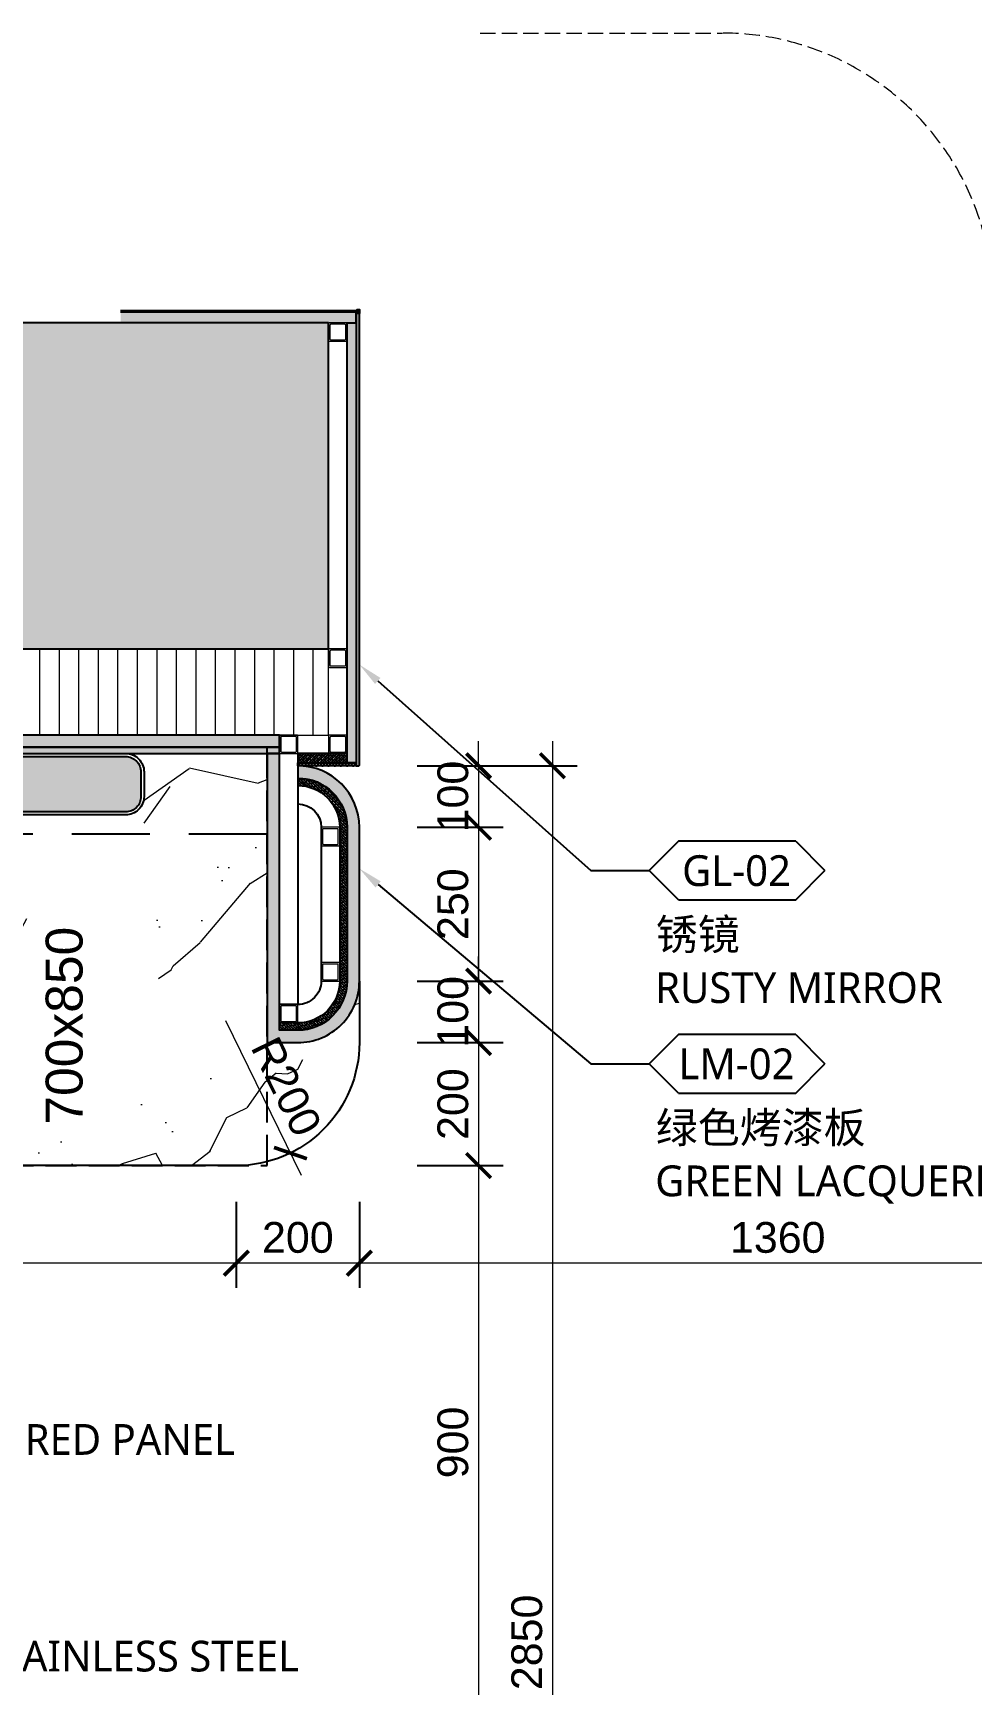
# Model space of a CAD drawing. Header units: millimetres. Extents: x 90086 to 135690, y -7745 to 15991.
# Drawn here: x 95398 to 96924, y 11720 to 14406 of the extents above; entities that cross this region are included whole.
import ezdxf
from ezdxf import colors
from ezdxf.entities.mleader import LeaderData, LeaderLine
from ezdxf.enums import TextEntityAlignment as Align
from ezdxf.math import Vec2, Vec3

# ---------------------------------------------------------------- set-up
doc = ezdxf.new("R2010")
doc.units = ezdxf.units.MM
for name, pattern in [('ACAD_ISO02W100', [15, 12, -3]), ('DASH', [0.35, 0.25, -0.1]), ('DASHED', [19.05, 12.7, -6.35]), ('HIDDEN2', [0.1875, 0.125, -0.0625])]:
    doc.linetypes.add(name, pattern=pattern)
doc.layers.get('Defpoints').update_dxf_attribs({"color": 250})
for name, color, linetype, lineweight in [('_ACM-A-ANNO-DIMS', 2, 'Continuous', 13), ('_ACM-A-ANNO-DIMS @ 20', 2, 'Continuous', 13), ('_ACM-A-DETL-PATT', 8, 'Continuous', 0), ('_ACM-A-DETL-THIN', 2, 'Continuous', 9), ('_ACM-A-ELVE-HACH', 251, 'Continuous', 9), ('_ACM-A-HACH', 251, 'Continuous', 9), ('_ACM-A-WALL-HACH', 251, 'Continuous', 9), ('I-WALL', 6, 'Continuous', 13), ('IA10-16 Floor Detail$0$A-ELEV-HATC-8', 8, 'Continuous', 5)]:
    doc.layers.add(name, color=color, linetype=linetype, lineweight=lineweight)
for name, color, linetype in [('FURN', 1, 'Continuous'), ('I-DETL-LW01', 1, 'Continuous'), ('I-DETL-LW02', 2, 'Continuous'), ('I-DETL-LW251', 251, 'Continuous'), ('I-PL-IDS-MILL', 40, 'Continuous'), ('I-PL-LIGHT', 1, 'HIDDEN2'), ('I-SECT-LW01', 1, 'Continuous'), ('I-SECT-LW251-PATT', 251, 'Continuous'), ('PE-尺寸标注', 44, 'Continuous'), ('Structure【大样结构线】', 30, 'Continuous'), ('WALL TYPE$0$G-ANNO-NOTE-CH', 7, 'Continuous'), ('WALL TYPE$0$HATCH', 8, 'Continuous'), ('WALL TYPE$0$I-SECT-LW03', 3, 'Continuous')]:
    doc.layers.add(name, color=color, linetype=linetype)
doc.styles.add('Arial', font='ARIALUNI.ttf')
doc.styles.add('WALL TYPE$0$Aecom Chinese', font='Microsoft YaHei.ttf')
doc.dimstyles.new('Aec-Arch-M-注释性', dxfattribs={"dimscale": 2, "dimtxt": 2.5, "dimasz": 2, "dimexe": 2, "dimexo": 2, "dimgap": 0.8, "dimtad": 1, "dimdec": 0, "dimrnd": 5, "dimzin": 3, "dimdsep": 46, "dimtxsty": 'Arial', "dimblk": 'WALL TYPE$0$_ArchTick', "dimcen": 2.5, "dimdle": 2, "dimclrd": 256, "dimclrt": 256, "dimazin": 2, "dimtfac": 0.75, "dimtdec": 0, "dimtix": 1, "dimtmove": 2, "dimatfit": 2, "dimfxl": 5, "dimfxlon": 1, "dimtolj": 1, "dimtzin": 0, "dimlwd": -1, "dimarcsym": 0})

# ---------------------------------------------------------------- blocks, each defined once
blk = doc.blocks.new('A$C4abdce61')
at = {"layer": '_ACM-A-DETL-PATT'}
for points in [[(1.5, 0), (28.5, 0, 0.4142136), (30, 1.5), (30, 28.5, 0.4142136), (28.5, 30), (1.5, 30, 0.4142136), (0, 28.5), (0, 1.5, 0.4142136)], [(3.75, 2.25), (26.25, 2.25, 0.4142136), (27.75, 3.75), (27.75, 26.25, 0.4142136), (26.25, 27.75), (3.75, 27.75, 0.4142136), (2.25, 26.25), (2.25, 3.75, 0.4142136)]]:
    blk.add_lwpolyline(points, format="xyb", close=True, dxfattribs=at)
blk = doc.blocks.new('WALL TYPE$0$_ArchTick')
at = {"color": 0, "linetype": 'ByBlock', "const_width": 0.15}
blk.add_lwpolyline([(-0.5, -0.5), (0.5, 0.5)], dxfattribs=at)
blk = doc.blocks.new('*D179')
at = {"layer": '_ACM-A-ANNO-DIMS', "color": 0, "lineweight": -2, "transparency": 16777216}
for p, q in [((92028.1, 12505.8), (92028.1, 12365.8)), ((95728.1, 12505.8), (95728.1, 12365.8))]:
    blk.add_line(p, q, dxfattribs=at)
at = {"layer": '_ACM-A-ANNO-DIMS', "transparency": 16777216}
blk.add_line((95768.1, 12405.8), (91988.1, 12405.8), dxfattribs=at)
at = {"layer": 'Defpoints', "color": 0, "transparency": 16777216}
for p in [(92028.1, 12564.4), (95728.1, 12564.4), (92028.1, 12405.8)]:
    blk.add_point(p, dxfattribs=at)
at = {"layer": '_ACM-A-ANNO-DIMS', "transparency": 16777216, "xscale": 40, "yscale": 40, "zscale": 40, "rotation": 180}
blk.add_blockref('WALL TYPE$0$_ArchTick', (92028.1, 12405.8), dxfattribs=at)
at = {"layer": '_ACM-A-ANNO-DIMS', "transparency": 16777216, "xscale": 40, "yscale": 40, "zscale": 40}
blk.add_blockref('WALL TYPE$0$_ArchTick', (95728.1, 12405.8), dxfattribs=at)
at = {"layer": '_ACM-A-ANNO-DIMS', "transparency": 16777216, "insert": (93878.1, 12447.4), "char_height": 50, "attachment_point": 5, "style": 'Arial'}
blk.add_mtext('\\A1;3700', dxfattribs=at)
blk = doc.blocks.new('*D180')
at = {"layer": '_ACM-A-ANNO-DIMS', "color": 0, "lineweight": -2, "transparency": 16777216}
for p, q in [((95728.1, 12505.8), (95728.1, 12365.8)), ((95928.1, 12505.8), (95928.1, 12365.8))]:
    blk.add_line(p, q, dxfattribs=at)
at = {"layer": '_ACM-A-ANNO-DIMS', "transparency": 16777216}
blk.add_line((95968.1, 12405.8), (95688.1, 12405.8), dxfattribs=at)
at = {"layer": 'Defpoints', "color": 0, "transparency": 16777216}
for p in [(95728.1, 12564.4), (95928.1, 12564.4), (95728.1, 12405.8)]:
    blk.add_point(p, dxfattribs=at)
at = {"layer": '_ACM-A-ANNO-DIMS', "transparency": 16777216, "xscale": 40, "yscale": 40, "zscale": 40, "rotation": 180}
blk.add_blockref('WALL TYPE$0$_ArchTick', (95728.1, 12405.8), dxfattribs=at)
at = {"layer": '_ACM-A-ANNO-DIMS', "transparency": 16777216, "xscale": 40, "yscale": 40, "zscale": 40}
blk.add_blockref('WALL TYPE$0$_ArchTick', (95928.1, 12405.8), dxfattribs=at)
at = {"layer": '_ACM-A-ANNO-DIMS', "transparency": 16777216, "insert": (95828.1, 12447.4), "char_height": 50, "attachment_point": 5, "style": 'Arial'}
blk.add_mtext('\\A1;200', dxfattribs=at)
blk = doc.blocks.new('*D365')
at = {"layer": '_ACM-A-ANNO-DIMS', "transparency": 16777216}
blk.add_line((95710.5, 12800.4), (95833.7, 12548.9), dxfattribs=at)
at = {"layer": 'Defpoints', "color": 0, "transparency": 16777216}
for p in [(95728.1, 12764.4), (95816.1, 12584.8)]:
    blk.add_point(p, dxfattribs=at)
at = {"layer": '_ACM-A-ANNO-DIMS', "transparency": 16777216, "xscale": 40, "yscale": 40, "zscale": 40, "rotation": 296.0979122881396}
blk.add_blockref('WALL TYPE$0$_ArchTick', (95816.1, 12584.8), dxfattribs=at)
at = {"layer": '_ACM-A-ANNO-DIMS', "transparency": 16777216, "insert": (95809.4, 12692.9), "char_height": 50, "attachment_point": 5, "rotation": 296.0979, "style": 'Arial'}
blk.add_mtext('\\A1;R200', dxfattribs=at)
blk = doc.blocks.new('*D184')
at = {"layer": '_ACM-A-ANNO-DIMS', "transparency": 16777216}
blk.add_line((96121.9, 12604.4), (96121.9, 11624.4), dxfattribs=at)
at = {"layer": '_ACM-A-ANNO-DIMS', "color": 0, "lineweight": -2, "transparency": 16777216}
for p, q in [((96021.9, 12564.4), (96161.9, 12564.4)), ((96021.9, 11664.4), (96161.9, 11664.4))]:
    blk.add_line(p, q, dxfattribs=at)
at = {"layer": 'Defpoints', "color": 0, "transparency": 16777216}
for p in [(95928.1, 12564.4), (95928.1, 11664.4), (96121.9, 11664.4)]:
    blk.add_point(p, dxfattribs=at)
at = {"layer": '_ACM-A-ANNO-DIMS', "transparency": 16777216, "xscale": 40, "yscale": 40, "zscale": 40}
for p, rotation in [((96121.9, 12564.4), 90), ((96121.9, 11664.4), 270)]:
    blk.add_blockref('WALL TYPE$0$_ArchTick', p, dxfattribs=dict(at, rotation=rotation))
at = {"layer": '_ACM-A-ANNO-DIMS', "transparency": 16777216, "insert": (96080.3, 12114.4), "char_height": 50, "attachment_point": 5, "rotation": 90, "style": 'Arial'}
blk.add_mtext('\\A1;900', dxfattribs=at)
blk = doc.blocks.new('*D185')
at = {"layer": '_ACM-A-ANNO-DIMS', "transparency": 16777216}
blk.add_line((96121.9, 12804.4), (96121.9, 12524.4), dxfattribs=at)
at = {"layer": '_ACM-A-ANNO-DIMS', "color": 0, "lineweight": -2, "transparency": 16777216}
for p, q in [((96021.9, 12764.4), (96161.9, 12764.4)), ((96021.9, 12564.4), (96161.9, 12564.4))]:
    blk.add_line(p, q, dxfattribs=at)
at = {"layer": 'Defpoints', "color": 0, "transparency": 16777216}
for p in [(95928.1, 12764.4), (95928.1, 12564.4), (96121.9, 12564.4)]:
    blk.add_point(p, dxfattribs=at)
at = {"layer": '_ACM-A-ANNO-DIMS', "transparency": 16777216, "xscale": 40, "yscale": 40, "zscale": 40}
for p, rotation in [((96121.9, 12764.4), 90), ((96121.9, 12564.4), 270)]:
    blk.add_blockref('WALL TYPE$0$_ArchTick', p, dxfattribs=dict(at, rotation=rotation))
at = {"layer": '_ACM-A-ANNO-DIMS', "transparency": 16777216, "insert": (96080.3, 12664.4), "char_height": 50, "attachment_point": 5, "rotation": 90, "style": 'Arial'}
blk.add_mtext('\\A1;200', dxfattribs=at)
blk = doc.blocks.new('*D186')
at = {"layer": '_ACM-A-ANNO-DIMS', "transparency": 16777216}
blk.add_line((96121.9, 13154.4), (96121.9, 12824.4), dxfattribs=at)
at = {"layer": '_ACM-A-ANNO-DIMS', "color": 0, "lineweight": -2, "transparency": 16777216}
for p, q in [((96021.9, 13114.4), (96161.9, 13114.4)), ((96021.9, 12864.4), (96161.9, 12864.4))]:
    blk.add_line(p, q, dxfattribs=at)
at = {"layer": 'Defpoints', "color": 0, "transparency": 16777216}
for p in [(95928.1, 13114.4), (95928.1, 12864.4), (96121.9, 12864.4)]:
    blk.add_point(p, dxfattribs=at)
at = {"layer": '_ACM-A-ANNO-DIMS', "transparency": 16777216, "xscale": 40, "yscale": 40, "zscale": 40}
for p, rotation in [((96121.9, 13114.4), 90), ((96121.9, 12864.4), 270)]:
    blk.add_blockref('WALL TYPE$0$_ArchTick', p, dxfattribs=dict(at, rotation=rotation))
at = {"layer": '_ACM-A-ANNO-DIMS', "transparency": 16777216, "insert": (96080.3, 12989.4), "char_height": 50, "attachment_point": 5, "rotation": 90, "style": 'Arial'}
blk.add_mtext('\\A1;250', dxfattribs=at)
blk = doc.blocks.new('*D187')
at = {"layer": '_ACM-A-ANNO-DIMS', "transparency": 16777216}
for p, q in [((96121.9, 13214.4), (96121.9, 13254.4)), ((96121.9, 13214.4), (96121.9, 13114.4)), ((96121.9, 13114.4), (96121.9, 13074.4))]:
    blk.add_line(p, q, dxfattribs=at)
at = {"layer": '_ACM-A-ANNO-DIMS', "color": 0, "lineweight": -2, "transparency": 16777216}
for p, q in [((96021.9, 13214.4), (96161.9, 13214.4)), ((96021.9, 13114.4), (96161.9, 13114.4))]:
    blk.add_line(p, q, dxfattribs=at)
at = {"layer": 'Defpoints', "color": 0, "transparency": 16777216}
for p in [(95928.1, 13214.4), (95928.1, 13114.4), (96121.9, 13114.4)]:
    blk.add_point(p, dxfattribs=at)
at = {"layer": '_ACM-A-ANNO-DIMS', "transparency": 16777216, "xscale": 40, "yscale": 40, "zscale": 40}
for p, rotation in [((96121.9, 13214.4), 270), ((96121.9, 13114.4), 90)]:
    blk.add_blockref('WALL TYPE$0$_ArchTick', p, dxfattribs=dict(at, rotation=rotation))
at = {"layer": '_ACM-A-ANNO-DIMS', "transparency": 16777216, "insert": (96080.3, 13164.4), "char_height": 50, "attachment_point": 5, "rotation": 90, "style": 'Arial'}
blk.add_mtext('\\A1;100', dxfattribs=at)
blk = doc.blocks.new('*D188')
at = {"layer": '_ACM-A-ANNO-DIMS', "transparency": 16777216}
for p, q in [((96121.9, 12864.4), (96121.9, 12904.4)), ((96121.9, 12864.4), (96121.9, 12764.4)), ((96121.9, 12764.4), (96121.9, 12724.4))]:
    blk.add_line(p, q, dxfattribs=at)
at = {"layer": '_ACM-A-ANNO-DIMS', "color": 0, "lineweight": -2, "transparency": 16777216}
for p, q in [((96021.9, 12864.4), (96161.9, 12864.4)), ((96021.9, 12764.4), (96161.9, 12764.4))]:
    blk.add_line(p, q, dxfattribs=at)
at = {"layer": 'Defpoints', "color": 0, "transparency": 16777216}
for p in [(95928.1, 12864.4), (95928.1, 12764.4), (96121.9, 12764.4)]:
    blk.add_point(p, dxfattribs=at)
at = {"layer": '_ACM-A-ANNO-DIMS', "transparency": 16777216, "xscale": 40, "yscale": 40, "zscale": 40}
for p, rotation in [((96121.9, 12864.4), 270), ((96121.9, 12764.4), 90)]:
    blk.add_blockref('WALL TYPE$0$_ArchTick', p, dxfattribs=dict(at, rotation=rotation))
at = {"layer": '_ACM-A-ANNO-DIMS', "transparency": 16777216, "insert": (96080.3, 12814.4), "char_height": 50, "attachment_point": 5, "rotation": 90, "style": 'Arial'}
blk.add_mtext('\\A1;100', dxfattribs=at)
blk = doc.blocks.new('*D189')
at = {"layer": '_ACM-A-ANNO-DIMS', "transparency": 16777216}
blk.add_line((96242, 13254.4), (96242, 10324.4), dxfattribs=at)
at = {"layer": '_ACM-A-ANNO-DIMS', "color": 0, "lineweight": -2, "transparency": 16777216}
for p, q in [((96142, 13214.4), (96282, 13214.4)), ((96142, 10364.4), (96282, 10364.4))]:
    blk.add_line(p, q, dxfattribs=at)
at = {"layer": 'Defpoints', "color": 0, "transparency": 16777216}
for p in [(95828.1, 13214.4), (95928.1, 10364.4), (96242, 10364.4)]:
    blk.add_point(p, dxfattribs=at)
at = {"layer": '_ACM-A-ANNO-DIMS', "transparency": 16777216, "xscale": 40, "yscale": 40, "zscale": 40}
for p, rotation in [((96242, 13214.4), 90), ((96242, 10364.4), 270)]:
    blk.add_blockref('WALL TYPE$0$_ArchTick', p, dxfattribs=dict(at, rotation=rotation))
at = {"layer": '_ACM-A-ANNO-DIMS', "transparency": 16777216, "insert": (96200.5, 11789.4), "char_height": 50, "attachment_point": 5, "rotation": 90, "style": 'Arial'}
blk.add_mtext('\\A1;2850', dxfattribs=at)
blk = doc.blocks.new('*D190')
at = {"layer": '_ACM-A-ANNO-DIMS', "color": 0, "lineweight": -2, "transparency": 16777216}
for p, q in [((95928.1, 12505.8), (95928.1, 12365.8)), ((97288.1, 12505.8), (97288.1, 12365.8))]:
    blk.add_line(p, q, dxfattribs=at)
at = {"layer": '_ACM-A-ANNO-DIMS', "transparency": 16777216}
blk.add_line((97328.1, 12405.8), (95888.1, 12405.8), dxfattribs=at)
at = {"layer": 'Defpoints', "color": 0, "transparency": 16777216}
for p in [(95928.1, 12564.4), (97288.1, 12564.4), (95928.1, 12405.8)]:
    blk.add_point(p, dxfattribs=at)
at = {"layer": '_ACM-A-ANNO-DIMS', "transparency": 16777216, "xscale": 40, "yscale": 40, "zscale": 40, "rotation": 180}
blk.add_blockref('WALL TYPE$0$_ArchTick', (95928.1, 12405.8), dxfattribs=at)
at = {"layer": '_ACM-A-ANNO-DIMS', "transparency": 16777216, "xscale": 40, "yscale": 40, "zscale": 40}
blk.add_blockref('WALL TYPE$0$_ArchTick', (97288.1, 12405.8), dxfattribs=at)
at = {"layer": '_ACM-A-ANNO-DIMS', "transparency": 16777216, "insert": (96608.1, 12447.4), "char_height": 50, "attachment_point": 5, "style": 'Arial'}
blk.add_mtext('\\A1;1360', dxfattribs=at)
blk = doc.blocks.new('K_53')
at = {"layer": 'I-PL-IDS-MILL', "color": 8, "linetype": 'DASH', "ltscale": 200}
blk.add_lwpolyline([(2170, -150536.9), (1320, -150536.9), (1320, -151236.9), (2170, -151236.9)], close=True, dxfattribs=at)
at = {"layer": 'FURN', "linetype": 'ACAD_ISO02W100', "insert": (1810, -151170.2), "char_height": 60, "attachment_point": 1, "rotation": 90, "style": 'Arial'}
blk.add_mtext_dynamic_manual_height_columns('700x850', width=151170.167, gutter_width=500, heights=[109.5], dxfattribs=at)
blk = doc.blocks.new('WHA12202707')
at = {"transparency": 16777216}
for p, q in [((2.38, 2.38), (0, 0)), ((11.91, 2.38), (2.38, 2.38)), ((11.91, 2.38), (14.29, 0)), ((2.38, -2.38), (0, 0)), ((11.91, -2.38), (14.29, 0)), ((2.38, -2.38), (11.91, -2.38))]:
    blk.add_line(p, q, dxfattribs=at)
at = {"transparency": 16777216, "style": 'WALL TYPE$0$Aecom Chinese'}
blk.add_attdef('英文2', (0.49, -14.58), '', height=2.5, dxfattribs=at)
at = {"layer": 'WALL TYPE$0$G-ANNO-NOTE-CH', "transparency": 16777216, "style": 'WALL TYPE$0$Aecom Chinese'}
blk.add_attdef('编号', text='', height=2.5, dxfattribs=at).set_placement((7.1, 0), align=Align.MIDDLE)
for tag, p in [('中文', (0.54, -5.18)), ('英文', (0.49, -9.51))]:
    blk.add_attdef(tag, text='', height=2.5, dxfattribs=at).set_placement(p, align=Align.MIDDLE_LEFT)

msp = doc.modelspace()

# ---------------------------------------------------------------- hatches: boundary and pattern name
h = msp.add_hatch()
h.set_pattern_fill('0-钢筋混凝土001-DOM', color=250, scale=15, angle=90, pattern_type=2)
h.set_pattern_definition([(135, (90168.13, 13154.43), (-53.033, -53.033), []), (140, (90168.13, 13154.43), (9.4128, 107.589), [11.25, -123.75]), (85, (90168.13, 13154.43), (-112.8288, -20.8127), [9, -99]), (190.4514, (90168.92, 13163.39), (-103.416, 86.7764), [9.561, -105.1713]), (136.1842, (90138.13, 13154.43), (24.828, 160.0862), [16.875, -185.625]), (186.6356, (90140.2, 13167.77), (-146.1177, 140.1994), [14.3415, -157.757]), (81.1842, (90138.13, 13154.43), (-146.118, 140.1993), [13.5, -148.5]), (111, (90145.63, 13169.43), (60.3928, 89.536), [11.25, -123.75]), (56, (90145.63, 13169.43), (-108.7725, 36.4973), [9, -99]), (161.4514, (90150.67, 13176.89), (-48.3796, 126.0334), [9.561, -105.1713]), (127.5, (90168.132, 13154.43), (-49.93408, 1.82398), [0.75, -97.8, 0.75, -100.5, 0.75, -99.375]), (97.5, (90168.13, 13154.43), (-59.16176, 39.46043), [0.75, -57.3, 0.75, -95.55, 0.75, -37.875]), (57.5, (90168.132, 13120.98), (3.38323, 80.07337), [0.75, -37.5, 0.75, -117, 0.75, -155.25]), (47.5, (90168.13, 13105.98), (-15.01575, 87.4779), [0.75, -48.75, 0.75, -77.7, 0.75, -110.25])])
h.paths.add_polyline_path([(95878.1, 13934.4), (92858.1, 13934.4), (92858.1, 13404.4), (95878.1, 13404.4)])
at = {"layer": '_ACM-A-ELVE-HACH'}
h = msp.add_hatch(dxfattribs=at)
h.set_pattern_fill('大理石', color=256, scale=80, angle=333, pattern_type=2)
h.set_pattern_definition([(14.98721, (148974.62, -26145.48), (1241.35138, 215.97853), [16.1444, -3374.1687]), (41.19859, (148749.34, -26058.98), (1135.50092, 1118.39064), [58.16, -4013.0247]), (33.9454, (148725.574, -26079.19), (792.28408, 444.789755), [24.7095, -5164.288]), (63, (148746.07, -26065.4), (449.0673, -228.8112), [7.2, -748.8]), (44.56505, (148963.8, -26156.14), (343.2168, 673.6009), [15.179, -1578.609]), (144.46923, (148963.81, -26156.136), (-449.06728, 228.81122), [24.2685, -5072.116]), (52.2157, (148912.624, -26182.58), (1821.93455, 2465.592504), [51.306, -5335.8383]), (35.132996, (148679.354, -25805.14), (3512.3532207, 2452.759841), [118.095, -24681.828]), (333, (148736.14, -25709.7), (343.217, 673.601), [0, -504]), (37.98311, (149089.365, -25735.265), (1927.785023, 1563.180358), [79.454, -8263.2296]), (54.43911, (149126.924, -26089.753), (3987.08591, 5604.7859225), [112.8574, -23587.2016]), (55.874984, (148909.92, -25902.417), (2165.151341, 3139.193464), [58.0483, -12132.085]), (49.75948, (148793.102, -26020.672), (1478.71774, 1791.991574), [125.7426, -13077.228]), (333, (148723.3, -25984.7), (343.217, 673.601), [0, -504]), (333, (148726.8, -25995.56), (343.217, 673.601), [0, -504]), (333, (148795.7, -25985.24), (343.217, 673.601), [0, -504]), (333, (148821.7, -25898.6), (343.217, 673.601), [0, -504]), (32.03624, (148874.33, -25924.688), (792.284072, 444.789759), [41.983, -8774.416]), (333, (148909.24, -25903.64), (343.217, 673.601), [0, -504]), (333, (148839.8, -25898.7), (343.217, 673.601), [0, -504]), (333, (148883.5, -25866.5), (343.217, 673.601), [0, -504]), (333, (148828.75, -25920.35), (343.217, 673.601), [0, -504]), (23.19443, (149065.67, -26098.95), (792.2841, 444.78972), [18.7446, -3917.621]), (63, (149055.87, -26118.2), (449.0673, -228.8112), [21.6, -734.4]), (16.66778, (149020.904, -26128.66), (2033.635495, 660.76822), [36.4966, -7627.784]), (63, (149017.64, -26135.1), (449.0673, -228.8112), [7.2, -748.8]), (12.80557, (148990.22, -26141.31), (1241.35138, 215.97855), [28.117, -5876.432]), (333, (148947.2, -26062.45), (343.217, 673.601), [0, -504]), (333, (149067.4, -26098.05), (343.217, 673.601), [0, -504]), (333, (149067.4, -26098.05), (343.217, 673.601), [0, -504]), (2.35775, (149082.9, -26091.566), (1690.41868, -12.8327), [44.058, -4582.047]), (333, (149088.5, -26052.7), (343.217, 673.601), [0, -504]), (119.30993, (149089.365, -25735.265), (-554.917764, 1131.22334), [51.92, -5399.6735]), (341.1301, (148994.42, -25800.018), (4833.88966, -1614.511173), [50.9117, -10640.5424]), (20.862405, (148887.376, -25761.638), (2825.919599, 1105.557944), [67.967, -14205.113]), (347.620874, (148775.934, -25737.18), (3037.620544, -699.266303), [114.0947, -11865.847]), (333, (148833.9, -25714.06), (343.217, 673.601), [0, -504]), (351.43495, (148942.486, -25854.364), (2139.48595, -241.64392), [22.7684, -4758.5953]), (349.69924, (148965, -25857.76), (449.0673, -228.81117), [12.5284, -2618.4287]), (74.093723, (148977.327, -25859.995), (1504.38311, 5172.828907), [62.3654, -13034.3624]), (333, (148934.6, -25801.7), (343.217, 673.601), [0, -504]), (333, (148994.8, -25798.6), (343.217, 673.601), [0, -504]), (333, (148894.5, -25844.85), (343.217, 673.601), [0, -504]), (333, (148910.24, -25671.2), (343.217, 673.601), [0, -504]), (333, (148873.9, -25689), (343.217, 673.601), [0, -504]), (17.1449, (149009.617, -25706.752), (2033.635494, 660.768223), [56.8577, -11883.2616]), (27.582945, (148950.887, -25737.434), (792.284102, 444.789715), [66.2613, -13848.6104]), (333, (149010.45, -25706.6), (343.217, 673.601), [0, -504]), (333, (148928.1, -25707.56), (343.217, 673.601), [0, -504]), (333, (149010.45, -25706.6), (343.217, 673.601), [0, -504]), (333, (148950.4, -25738.5), (343.217, 673.601), [0, -504]), (48.06858, (149042.59, -25816.48), (1478.71774, 1791.99158), [18.629, -3893.463]), (63, (149055.04, -25802.6), (449.0673, -228.8112), [75.6, -680.4]), (23.19443, (149277.99, -25560.67), (792.2841, 444.78972), [18.7446, -3917.621]), (333, (149080.7, -25640), (343.217, 673.601), [0, -504]), (333, (149091.4, -25654.55), (343.217, 673.601), [0, -504]), (333, (149041.05, -25610.7), (343.217, 673.601), [0, -504]), (333, (149153.6, -25568.2), (343.217, 673.601), [0, -504]), (26.1301, (149179.774, -25631.837), (792.284106, 444.78972), [36, -7523.9997]), (63, (149152, -25686.37), (449.0673, -228.8112), [61.2, -694.8]), (333, (149152.6, -25685.3), (343.217, 673.601), [0, -504]), (356.19859, (149259.75, -25559.46), (1690.41867, -12.8327), [18.278, -3820.0717]), (39.0375, (149250.57, -25566.9), (1135.5009, 1118.39064), [11.8186, -2470.0934]), (39.0375, (149241.39, -25574.34), (1135.5009, 1118.39064), [11.8186, -2470.0934]), (54.8699, (149212.095, -25615.982), (2165.151377, 3139.193448), [50.9117, -10640.5424]), (63, (149295.2, -25553.3), (449.0673, -228.8112), [18, -738]), (333, (149257.3, -25505.7), (343.217, 673.601), [0, -504])])
edge = h.paths.add_edge_path()
edge.add_arc((95728.1, 12764.4), 200, 270, 360)
edge.add_line((95928.1, 12764.4), (95928.1, 12864.4))
edge.add_arc((95828.1, 12864.4), 100, -90, 0, ccw=False)
edge.add_line((95828.1, 12764.4), (95778.1, 12764.4))
edge.add_line((95778.1, 12764.4), (95778.1, 13234.4))
edge.add_line((95778.1, 13234.4), (95578.1, 13234.4))
edge.add_line((95578.1, 13234.4), (95578.1, 13134.4))
edge.add_line((95578.1, 13134.4), (95578.1, 13019.4))
edge.add_line((95578.1, 13019.4), (93028.1, 13019.4))
edge.add_line((93028.1, 13019.4), (93028.1, 13134.4))
edge.add_line((93028.1, 13134.4), (93028.1, 13234.4))
edge.add_line((93028.1, 13234.4), (92878.1, 13234.4))
edge.add_line((92878.1, 13234.4), (92878.1, 12764.4))
edge.add_line((92878.1, 12764.4), (92828.1, 12764.4))
edge.add_arc((92828.1, 12864.4), 100, 180, 270, ccw=False)
edge.add_line((92728.1, 12864.4), (92728.1, 13114.4))
edge.add_arc((92828.1, 13114.4), 100, 90, 180, ccw=False)
edge.add_line((92828.1, 13214.4), (91758.1, 13214.4))
edge.add_line((91758.1, 13214.4), (91758.1, 13210.5))
edge.add_arc((91756.8, 13206), 4.77, 73.334, 166.7335)
edge.add_arc((91749.1, 13207.6), 3.08, 200.575, 350.0474, ccw=False)
edge.add_arc((91743.2, 13165.6), 41, 85.8404, 126.0783)
edge.add_arc((91711.5, 13207.7), 11.8, 240.5974, 310.4222, ccw=False)
edge.add_arc((91702.6, 13200.1), 4.1, 189.3845, 319.2343, ccw=False)
edge.add_arc((91686.6, 13218.7), 22.6, 238.2028, 301.7947, ccw=False)
edge.add_arc((91671.8, 13199.6), 2.88, 228.9864, 356.76, ccw=False)
edge.add_arc((91669.2, 13193.2), 4.26, 80.8861, 163.7626)
edge.add_line((91665.1, 13194.4), (91608.1, 13194.4))
edge.add_line((91608.1, 13194.4), (91608.1, 13214.4))
edge.add_line((91608.1, 13214.4), (91438.2, 13214.4))
edge.add_line((91438.2, 13214.4), (91438.2, 10864.4))
edge.add_line((91438.2, 10864.4), (92828.1, 10864.4))
edge.add_line((92828.1, 10864.4), (92928.1, 10864.4))
edge.add_line((92928.1, 10864.4), (92928.1, 10864.4))
edge.add_line((92928.1, 10864.4), (95728.1, 10864.4))
edge.add_line((95728.1, 10864.4), (95728.1, 11564.4))
edge.add_line((95728.1, 11564.4), (92028.1, 11564.4))
edge.add_line((92028.1, 11564.4), (92028.1, 12564.4))
edge.add_line((92028.1, 12564.4), (95728.1, 12564.4))
h = msp.add_hatch(dxfattribs=at)
h.set_pattern_fill('DOTS', color=251, scale=5, style=0)
h.set_pattern_definition([(0, (93033.132, 13139.42), (3.96875, 7.9375), [0, -7.9375])])
h.paths.add_polyline_path([(95573.1, 13204.4, 0.414214), (95548.1, 13229.4), (93058.1, 13229.4, 0.414214), (93033.1, 13204.4), (93033.1, 13164.4, 0.414214), (93058.1, 13139.4), (95548.1, 13139.4, 0.414214), (95573.1, 13164.4)])
at = {"layer": '_ACM-A-WALL-HACH'}
h = msp.add_hatch(dxfattribs=at)
h.set_pattern_fill('ANSI31', color=256, scale=10, angle=45)
h.paths.add_polyline_path([(95878.1, 13404.4), (92858.1, 13404.4), (92858.1, 13264.4), (95878.1, 13264.4)])
at = {"layer": 'I-DETL-LW251'}
h = msp.add_hatch(dxfattribs=at)
h.set_pattern_fill('ANSI38', color=250, angle=180)
h.set_pattern_definition([(225, (95923.1323, 13219.429), (2.245064, -2.245064), []), (315, (95923.1323, 13219.429), (6.735192, -2.245064), [7.9375, -4.7625])])
h.paths.add_polyline_path([(95908.1, 13219.4), (95923.1, 13219.4), (95923.1, 13934.4), (95908.1, 13934.4)])
h = msp.add_hatch(dxfattribs=at)
h.set_pattern_fill('ANSI38', color=250, angle=180)
h.set_pattern_definition([(225, (146516.1987, 22032.884), (2.24506403, -2.24506403), []), (315, (146516.1987, 22032.884), (6.7351921, -2.24506403), [7.9375, -4.7625])])
h.paths.add_polyline_path([(95828.1, 13219.4), (95908.1, 13219.4), (95908.1, 13234.3), (95828.1, 13234.3)])
h = msp.add_hatch(dxfattribs=at)
h.set_pattern_fill('ANSI38', color=250, angle=270)
h.set_pattern_definition([(315, (95908.1322, 12784.4228), (2.245064, 2.245064), []), (45, (95908.1322, 12784.4228), (2.245064, 6.735192), [7.9375, -4.7625])])
edge = h.paths.add_edge_path()
edge.add_line((95798.1, 12796.4), (95798.1, 12784.4))
edge.add_line((95798.1, 12784.4), (95828.1, 12784.4))
edge.add_arc((95828.1, 12864.4), 80, 270, 360)
edge.add_line((95908.1, 12864.4), (95908.1, 13114.4))
edge.add_arc((95828.1, 13114.4), 80, 0, 90)
edge.add_line((95828.1, 13194.4), (95828.1, 13182.4))
edge.add_arc((95828.1, 13114.4), 68, 0, 90, ccw=False)
edge.add_line((95896.1, 13114.4), (95896.1, 12864.4))
edge.add_arc((95828.1, 12864.4), 68, -90, 0, ccw=False)
edge.add_line((95828.1, 12796.4), (95798.1, 12796.4))
at = {"layer": 'I-SECT-LW251-PATT'}
h = msp.add_hatch(dxfattribs=at)
h.set_pattern_fill('AR-SAND', color=256, scale=0.05, angle=360)
h.set_pattern_definition([(37.5, (95878.1323, 13934.429), (-0.080002, 2.447066), [0, -1.9304, 0, -2.159, 0, -2.06375]), (7.5, (95878.1323, 13934.429), (2.247616, 3.584126), [0, -1.0414, 0, -1.7399, 0, -0.66675]), (327.5, (95876.5702, 13934.429), (3.954962, 0.007186), [0, -0.635, 0, -2.286, 0, -2.9845]), (317.5, (95876.57, 13934.429), (3.817782, 1.114647), [0, -0.3175, 0, -1.4986, 0, -1.7145])])
h.paths.add_polyline_path([(95540, 13952.4), (95540, 13934.4), (95922.1, 13934.4), (95922.1, 13952.4)])
at = {"layer": 'IA10-16 Floor Detail$0$A-ELEV-HATC-8'}
h = msp.add_hatch(dxfattribs=at)
h.set_pattern_fill('ANSI33', color=8, angle=90)
h.set_pattern_definition([(135, (104610.994, -41900.4005), (-4.49012806, -4.49012806), []), (135, (104610.994, -41895.9104), (-4.49012806, -4.49012806), [3.175, -1.5875])])
h.paths.add_polyline_path([(95798.1, 13234.4), (95798.1, 13244.4), (92858.1, 13244.4), (92858.1, 13234.4)])
at = {"layer": 'PE-尺寸标注'}
h = msp.add_hatch(dxfattribs=at)
h.set_pattern_fill('木纹面1', color=250, scale=5, style=0, pattern_type=2)
h.set_pattern_definition([(63.43495, (104578.927, -41969.526), (20, -1e-09), [4.621368, -17.7393114]), (40.601295, (104565.77, -41952.232), (20, 2e-08), [4.158066, -88.037378]), (40.601295, (104575.77, -41932.232), (20, 2e-08), [4.158066, -88.037378]), (40.601295, (104585.77, -41912.232), (20, -1e-08), [4.158066, -88.037378]), (63.43495, (104568.78, -41972.32), (20, -1e-09), [4.237008, -18.123672]), (50.19443, (104570.674, -41968.531), (20, 8e-10), [2.24049, -75.862006]), (50.19443, (104580.674, -41948.531), (20, 8e-10), [2.24049, -75.862006]), (50.19443, (104590.674, -41928.531), (20, 8e-10), [2.24049, -75.862006]), (21.80141, (104572.109, -41966.81), (20, -3e-08), [2.868712, -50.982936]), (33.690068, (104574.772, -41965.744), (20, -1e-08), [2.521813, -33.5337]), (63.43495, (104576.87, -41964.345), (20, -8e-09), [3.3552885, -19.005391]), (45, (104578.371, -41961.344), (20, 1e-15), [2.717818, -53.850724]), (45, (104588.371, -41941.344), (20, 1e-15), [2.717818, -53.850724]), (21.80141, (104580.293, -41959.4226), (20, -3e-08), [2.19237, -51.659278]), (63.43495, (104562.298, -41972.783), (20, -8e-09), [7.1896, -15.17108]), (50.19443, (104565.514, -41966.352), (20, 8e-10), [4.573562, -73.528935]), (50.19443, (104575.514, -41946.352), (20, 8e-10), [4.573562, -73.528935]), (50.19443, (104585.514, -41926.352), (20, 8e-10), [4.573562, -73.528935]), (33.690068, (104568.442, -41962.839), (20, -1e-08), [2.2405595, -33.8149534]), (15.945396, (104570.306, -41961.596), (20, -1.45e-06), [3.5624845, -69.2386145]), (33.690068, (104573.731, -41960.617), (20, -1e-08), [4.0929665, -31.962546]), (50.19443, (104577.137, -41958.347), (20, 8e-10), [5.197338, -72.90516]), (50.19443, (104587.137, -41938.347), (20, 8e-10), [5.197338, -72.90516]), (50.19443, (104597.137, -41918.347), (20, -3e-09), [5.197338, -72.90516]), (21.80141, (104580.464, -41954.354), (20, -3e-08), [5.7145015, -48.137147]), (50.19443, (104560.994, -41965.392), (20, 8e-10), [5.214067, -72.88843]), (50.19443, (104570.994, -41945.392), (20, 8e-10), [5.214067, -72.88843]), (50.19443, (104580.994, -41925.392), (20, 8e-10), [5.214067, -72.88843]), (33.690068, (104564.332, -41961.387), (20, -1e-08), [4.838075, -31.217438]), (26.565051, (104568.357, -41958.703), (20, 1e-09), [7.98596, -81.456759]), (26.565051, (104578.357, -41938.703), (20, 1e-09), [7.98596, -81.456759]), (40.601295, (104575.5, -41955.132), (20, 2e-08), [4.319301, -87.876143]), (40.601295, (104585.5, -41935.132), (20, 2e-08), [4.319301, -87.876143]), (40.601295, (104595.5, -41915.132), (20, 2e-08), [4.319301, -87.876143]), (33.690068, (104562.328, -41958.608), (20, -1e-08), [2.735792, -33.319722]), (26.565051, (104564.605, -41957.091), (20, 8e-09), [7.158076, -82.284643]), (26.565051, (104574.605, -41937.091), (20, -8e-08), [7.158076, -82.284643]), (40.601295, (104571.007, -41953.89), (20, 2e-08), [1.700823, -90.494622]), (40.601295, (104581.007, -41933.89), (20, 2e-08), [1.700823, -90.494622]), (40.601295, (104591.007, -41913.89), (20, 2e-08), [1.700823, -90.494622])])
edge = h.paths.add_edge_path()
edge.add_arc((95828.1, 13114.4), 80, 0, 90, ccw=False)
edge.add_line((95908.1, 13114.4), (95908.1, 12864.4))
edge.add_arc((95828.1, 12864.4), 80, -90, 0, ccw=False)
edge.add_line((95828.1, 12784.4), (95798.1, 12784.4))
edge.add_line((95798.1, 12784.4), (95798.1, 13234.4))
edge.add_line((95798.1, 13234.4), (95778.1, 13234.4))
edge.add_line((95778.1, 13234.4), (95778.1, 12764.4))
edge.add_line((95778.1, 12764.4), (95828.1, 12764.4))
edge.add_arc((95828.1, 12864.4), 100, 270, 360)
edge.add_line((95928.1, 12864.4), (95928.1, 13114.4))
edge.add_arc((95828.1, 13114.4), 100, 0, 90)
edge.add_line((95828.1, 13214.4), (95828.1, 13194.4))
at = {"layer": 'Structure【大样结构线】'}
h = msp.add_hatch(dxfattribs=at)
h.set_pattern_fill('玻璃剖面', color=251, scale=5.00002, angle=270, pattern_type=2)
h.set_pattern_definition([(45, (95923.1323, 13940.429), (5.00002, 10.00004), [7.0711, -7.071096]), (315, (95923.1323, 13950.429), (5.00002, -10.00004), [7.071097, -7.071096])])
h.paths.add_polyline_path([(95923.1, 13950.4), (95923.1, 13214.4), (95927.1, 13214.4), (95928.1, 13215.4), (95928.1, 13950.4)])
h = msp.add_hatch(dxfattribs=at)
h.set_pattern_fill('玻璃剖面', color=251, scale=5.00002, angle=360, pattern_type=2)
h.set_pattern_definition([(135, (95933.1323, 13214.429), (-10.00004, 5.00002), [7.0711, -7.0711]), (45, (95923.1323, 13214.429), (10.00004, 5.00002), [7.0711, -7.0711])])
h.paths.add_polyline_path([(95828.1, 13219.4), (95828.1, 13214.4), (95922.1, 13214.4), (95923.1, 13215.4), (95923.1, 13219.4), (95908.1, 13219.4)])
at = {"layer": 'WALL TYPE$0$HATCH'}
h = msp.add_hatch(dxfattribs=at)
h.set_pattern_fill('AR-SAND', color=8, scale=0.1, angle=90)
h.set_pattern_definition([(127.5, (104610.9938, -41900.4005), (-4.89413237, -0.16000313), [0, -3.8608, 0, -4.318, 0, -4.1275]), (97.5, (104610.994, -41900.4005), (-7.168251, 4.4952328), [0, -2.0828, 0, -3.4798, 0, -1.3335]), (57.5, (104610.994, -41903.5247), (-0.01437185, 7.9099237), [0, -1.27, 0, -4.572, 0, -5.969]), (47.5, (104610.994, -41903.525), (-2.2292932, 7.6355645), [0, -0.635, 0, -2.9972, 0, -3.429])])
h.paths.add_polyline_path([(95798.1, 13244.4), (95798.1, 13264.4), (92858.1, 13264.4), (92858.1, 13244.4)])

# ---------------------------------------------------------------- linework, layer by layer
at = {"layer": '_ACM-A-HACH', "linetype": 'DASH', "ltscale": 100}
msp.add_lwpolyline([(96124.5, 14405.5), (96518.1, 14405.5, -0.414214), (96958.1, 13965.5, -2.414214)], format="xyb", dxfattribs=at)
at = {"layer": 'I-DETL-LW01'}
for p, q in [((95828.1, 13235.9), (95828.1, 12826.4)), ((95840.1, 13234.3), (95878.1, 13234.3))]:
    msp.add_line(p, q, dxfattribs=at)
for points in [[(95923.1, 13934.4), (95923.1, 13219.4), (95908.1, 13219.4), (95908.1, 13934.4)], [(95798.1, 13264.4), (92858.1, 13264.4), (92858.1, 13244.4), (95798.1, 13244.4), (95798.1, 13264.4)], [(95828.1, 13219.4), (95908.1, 13219.4), (95908.1, 13234.3), (95828.1, 13234.3)]]:
    msp.add_lwpolyline(points, close=True, dxfattribs=at)
for points in [[(95828.1, 13194.4), (95828.1, 13182.4, -0.414213), (95896.1, 13114.4), (95896.1, 12864.4, -0.414214), (95828.1, 12796.4), (95798.1, 12796.4)], [(95828.1, 13152.4, -0.414213), (95866.1, 13114.4), (95866.1, 12864.4, -0.414214), (95828.1, 12826.4), (95798.1, 12826.4)]]:
    msp.add_lwpolyline(points, format="xyb", dxfattribs=at)
at = {"layer": 'I-DETL-LW02'}
for points in [[(95540, 13954.4), (95924.1, 13954.4)], [(95925.1, 13952.2), (95925.1, 13954.4), (95928.1, 13954.4), (95928.1, 13951.4), (95922.1, 13951.4), (95922.1, 13940.4), (95923.1, 13940.4), (95923.1, 13950.4), (95929.1, 13950.4), (95929.1, 13955.4), (95924.1, 13955.4), (95924.1, 13952.2), (95925.1, 13952.2)]]:
    msp.add_lwpolyline(points, dxfattribs=at)
for points in [[(95923.1, 13950.4), (95923.1, 13214.4), (95927.1, 13214.4), (95928.1, 13215.4), (95928.1, 13950.4)], [(95798.1, 13234.4), (95798.1, 13244.4), (92858.1, 13244.4), (92858.1, 13234.4)], [(95828.1, 13219.4), (95923.1, 13219.4), (95923.1, 13215.4), (95922.1, 13214.4), (95828.1, 13214.4)]]:
    msp.add_lwpolyline(points, close=True, dxfattribs=at)
for points in [[(95548.1, 13134.4), (93058.1, 13134.4, -0.414214), (93028.1, 13164.4), (93028.1, 13204.4, -0.414214), (93058.1, 13234.4), (95548.1, 13234.4, -0.414214), (95578.1, 13204.4), (95578.1, 13164.4, -0.414214)], [(95548.1, 13139.4), (93058.1, 13139.4, -0.414214), (93033.1, 13164.4), (93033.1, 13204.4, -0.414214), (93058.1, 13229.4), (95548.1, 13229.4, -0.414214), (95573.1, 13204.4), (95573.1, 13164.4, -0.414214)]]:
    msp.add_lwpolyline(points, format="xyb", close=True, dxfattribs=at)
msp.add_lwpolyline([(95828.1, 13194.4, -0.414213), (95908.1, 13114.4), (95908.1, 12864.4, -0.414214), (95828.1, 12784.4), (95798.1, 12784.4), (95798.1, 13234.4), (95778.1, 13234.4), (95778.1, 12764.4), (95828.1, 12764.4, 0.414214), (95928.1, 12864.4), (95928.1, 13114.4, 0.414213), (95828.1, 13214.4), (95828.1, 13194.4)], format="xyb", dxfattribs=at)
at = {"layer": 'I-PL-IDS-MILL'}
msp.add_lwpolyline([(95928.1, 12864.4), (95928.1, 12764.4, -0.414214), (95728.1, 12564.4), (92028.1, 12564.4), (92028.1, 11564.4), (95728.1, 11564.4)], format="xyb", dxfattribs=at)
at = {"layer": 'I-PL-LIGHT', "linetype": 'DASHED', "ltscale": 10}
msp.add_line((95778.1, 13103.1), (92878.1, 13103.1), dxfattribs=at)
at = {"layer": 'I-SECT-LW01'}
msp.add_lwpolyline([(95540, 13952.4), (95922.1, 13952.4), (95922.1, 13934.4)], dxfattribs=at)
at = {"layer": 'I-WALL'}
msp.add_lwpolyline([(95878.1, 13404.4), (92858.1, 13404.4), (92858.1, 13264.4), (95878.1, 13264.4)], close=True, dxfattribs=at)
at = {"layer": 'WALL TYPE$0$I-SECT-LW03'}
msp.add_lwpolyline([(95878.1, 13934.4), (92858.1, 13934.4), (92858.1, 13404.4), (95878.1, 13404.4)], close=True, dxfattribs=at)

# ---------------------------------------------------------------- block references
at = {"layer": '_ACM-A-DETL-THIN', "ltscale": 2, "rotation": 90.00000000000001}
for p in [(95908.1, 13904.4), (95908.1, 13374.4), (95828.1, 13234.4), (95908.1, 13234.3), (95896.1, 13084.4), (95896.1, 12864.4), (95828.1, 12796.4)]:
    msp.add_blockref('A$C4abdce61', p, dxfattribs=at)
at = {"layer": 'FURN'}
msp.add_blockref('K_53', (93608.2, 163801.3), dxfattribs=at)

# ---------------------------------------------------------------- dimensions: what is measured, and where the dimension line sits
at = {"layer": '_ACM-A-ANNO-DIMS @ 20'}
for base, p1, p2, picture, middle in [((96242, 10364.4), (95828.1, 13214.4), (95928.1, 10364.4), '*D189', (96200.5, 11789.4)), ((96121.9, 13114.4), (95928.1, 13214.4), (95928.1, 13114.4), '*D187', (96080.3, 13164.4)), ((96121.9, 12864.4), (95928.1, 13114.4), (95928.1, 12864.4), '*D186', (96080.3, 12989.4)), ((96121.9, 12764.4), (95928.1, 12864.4), (95928.1, 12764.4), '*D188', (96080.3, 12814.4)), ((96121.9, 12564.4), (95928.1, 12764.4), (95928.1, 12564.4), '*D185', (96080.3, 12664.4)), ((96121.9, 11664.4), (95928.1, 12564.4), (95928.1, 11664.4), '*D184', (96080.3, 12114.4))]:
    dim = msp.add_linear_dim(base=base, p1=p1, p2=p2, angle=90, dimstyle='Aec-Arch-M-注释性', override={"dimscale": 20, "dimzin": 8, "dimtix": 1, "dimtofl": 1, "dimtmove": 2, "dimatfit": 2}, dxfattribs=at)
    dim.commit()
    dim.dimension.update_dxf_attribs({"geometry": picture, "text_midpoint": middle})
dim = msp.add_radius_dim(center=(95728.1, 12764.4), mpoint=(95816.1, 12584.8), dimstyle='Aec-Arch-M-注释性', override={"dimscale": 20, "dimzin": 8, "dimtix": 1, "dimtofl": 1, "dimtmove": 2, "dimatfit": 2}, dxfattribs=at)
dim.commit()
dim.dimension.update_dxf_attribs({"geometry": '*D365', "text_midpoint": (95809.4, 12692.9)})
for base, p1, p2, picture, middle in [((92028.1, 12405.8), (95728.1, 12564.4), (92028.1, 12564.4), '*D179', (93878.1, 12447.4)), ((95728.1, 12405.8), (95928.1, 12564.4), (95728.1, 12564.4), '*D180', (95828.1, 12447.4)), ((95928.1, 12405.8), (97288.1, 12564.4), (95928.1, 12564.4), '*D190', (96608.1, 12447.4))]:
    dim = msp.add_linear_dim(base=base, p1=p1, p2=p2, dimstyle='Aec-Arch-M-注释性', override={"dimscale": 20, "dimzin": 8, "dimtix": 1, "dimtofl": 1, "dimtmove": 2, "dimatfit": 2}, dxfattribs=at)
    dim.commit()
    dim.dimension.update_dxf_attribs({"geometry": picture, "text_midpoint": middle})

# ---------------------------------------------------------------- leaders
ml = msp.add_multileader_block('Standard', dxfattribs=at)
ml.set_content('WHA12202707', color=256, scale=20)
ml.set_attribute('编号', 'GL-02', width=0)
ml.set_attribute('中文', '锈镜', width=0)
ml.set_attribute('英文', 'RUSTY MIRROR', width=0)
ml.set_attribute('英文2', '', width=0)
ml.set_leader_properties(color=2)
ml.build(insert=Vec2(0, 0))
ml.multileader.update_dxf_attribs({"text_right_attachment_type": 6, "dogleg_length": 0.36, "arrow_head_size": 40, "scale": 20})
ctx = ml.context
ctx.base_point, ctx.scale, ctx.char_height, ctx.arrow_head_size, ctx.landing_gap_size, ctx.plane_origin = Vec3(96399.1, 13044), 20, 1500, 40, 1.8, Vec3(98516.6, 11964)
ctx.right_attachment = 6
notes = []
notes.append((ctx, [(1, (1, 1, 0), (96304.3, 13044), (1, 0), 94.8, [(0, [(95928.1, 13378.9)], 0, [])])]))
ctx.block.insert = Vec3(96399.1, 13044)
ml = msp.add_multileader_block('Standard', dxfattribs=at)
ml.set_content('WHA12202707', color=256, scale=20)
ml.set_attribute('编号', 'LM-02', width=0)
ml.set_attribute('中文', '绿色烤漆板', width=0)
ml.set_attribute('英文', 'GREEN LACQUERED PANEL', width=0)
ml.set_attribute('英文2', '', width=0)
ml.set_leader_properties(color=2)
ml.build(insert=Vec2(0, 0))
ml.multileader.update_dxf_attribs({"text_right_attachment_type": 6, "dogleg_length": 0.36, "arrow_head_size": 40, "scale": 20})
ctx = ml.context
ctx.base_point, ctx.scale, ctx.char_height, ctx.arrow_head_size, ctx.landing_gap_size, ctx.plane_origin = Vec3(94896, 12309.5), 20, 1500, 40, 1.8, Vec3(96638.6, 10772.7)
ctx.right_attachment = 6
notes.append((ctx, [(0, (1, 1, 0), (94801.2, 12309.5), (1, 0), 94.8, [(0, [(94801.2, 13088)], 0, [])])]))
ctx.block.insert = Vec3(94896, 12309.5)
ml = msp.add_multileader_block('Standard', dxfattribs=at)
ml.set_content('WHA12202707', color=256, scale=20)
ml.set_attribute('编号', 'MT-01', width=0)
ml.set_attribute('中文', '古铜色不锈钢', width=0)
ml.set_attribute('英文', 'ANTIQUE BRONZE STAINLESS STEEL', width=0)
ml.set_attribute('英文2', '', width=0)
ml.set_leader_properties(color=2)
ml.build(insert=Vec2(0, 0))
ml.multileader.update_dxf_attribs({"text_right_attachment_type": 6, "dogleg_length": 0.36, "arrow_head_size": 40, "scale": 20})
ctx = ml.context
ctx.base_point, ctx.scale, ctx.char_height, ctx.arrow_head_size, ctx.landing_gap_size, ctx.plane_origin = Vec3(94723.3, 11957.3), 20, 1500, 40, 1.8, Vec3(97237.1, 7822.5)
ctx.right_attachment = 6
notes.append((ctx, [(0, (1, 1, 0), (94628.5, 11957.3), (1, 0), 94.8, [(1, [(94628.5, 13034.4)], 0, [])])]))
ctx.block.insert = Vec3(94723.3, 11957.3)
ml = msp.add_multileader_block('Standard', dxfattribs=at)
ml.set_content('WHA12202707', color=256, scale=20)
ml.set_attribute('编号', 'LM-02', width=0)
ml.set_attribute('中文', '绿色烤漆板', width=0)
ml.set_attribute('英文', 'GREEN LACQUERED PANEL', width=0)
ml.set_attribute('英文2', '', width=0)
ml.set_leader_properties(color=2)
ml.build(insert=Vec2(0, 0))
ml.multileader.update_dxf_attribs({"text_right_attachment_type": 6, "dogleg_length": 0.36, "arrow_head_size": 40, "scale": 20})
ctx = ml.context
ctx.base_point, ctx.scale, ctx.char_height, ctx.arrow_head_size, ctx.landing_gap_size, ctx.plane_origin = Vec3(96399.1, 12729.9), 20, 1500, 40, 1.8, Vec3(98423.2, 11193.1)
ctx.right_attachment = 6
notes.append((ctx, [(0, (1, 1, 0), (96304.3, 12729.9), (1, 0), 94.8, [(0, [(95928.1, 13047.3)], 0, [])])]))
ctx.block.insert = Vec3(96399.1, 12729.9)
for ctx, leaders in notes:
    for number, flags, end, landing, length, lines in leaders:
        leader = LeaderData()
        leader.index, (leader.has_last_leader_line, leader.has_dogleg_vector, leader.attachment_direction) = number, flags
        leader.last_leader_point, leader.dogleg_vector, leader.dogleg_length = Vec3(end), Vec3(landing), length
        for number, points, colour, breaks in lines:
            line = LeaderLine()
            line.index, line.vertices, line.color, line.breaks = number, Vec3.list(points), colors.encode_raw_color(colour), breaks
            leader.lines.append(line)
        ctx.leaders.append(leader)

doc.saveas('drawing.dxf')
